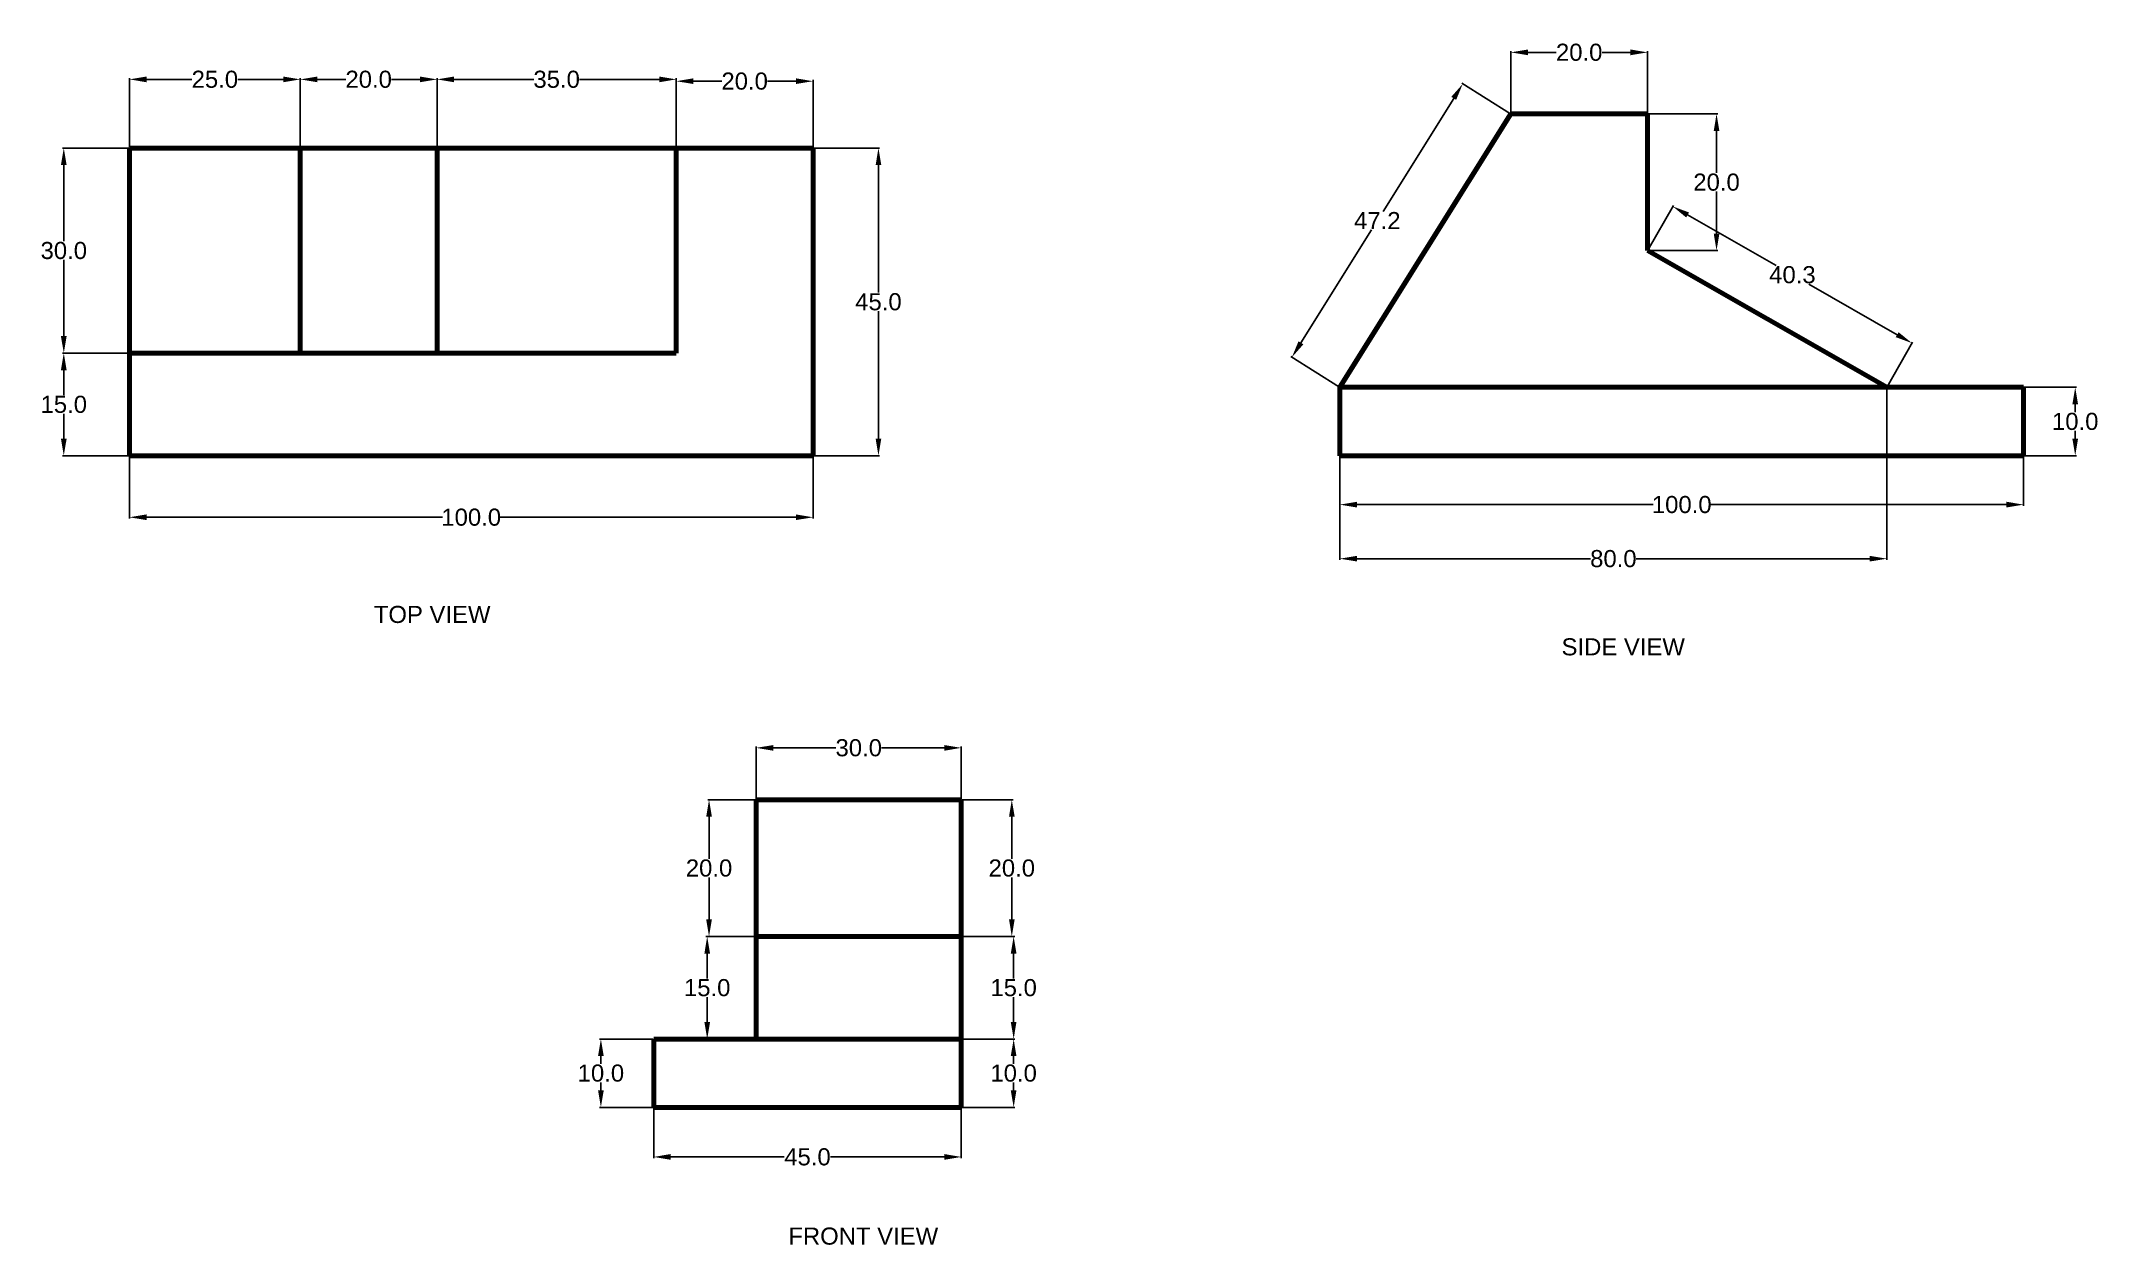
# Model space of a CAD drawing. Header units: millimetres. Extents: x 25 to 326, y 118 to 294.
import ezdxf

# ---------------------------------------------------------------- set-up
doc = ezdxf.new("R2010")
doc.units = ezdxf.units.MM
doc.layers.add('thick continuous', color=7, linetype='Continuous', lineweight=30)
doc.styles.get("Standard").update_dxf_attribs({"font": 'Arial.ttf'})
doc.dimstyles.get("Standard").update_dxf_attribs({"dimtxt": 2.5, "dimasz": 2.5, "dimexe": 0.18, "dimexo": 0.0625, "dimgap": 0.09, "dimtad": 0, "dimtih": 1, "dimtoh": 1, "dimdec": 1, "dimzin": 0, "dimdsep": 46, "dimtxsty": 'Standard', "dimcen": 0.09, "dimadec": 0, "dimazin": 0, "dimtfac": 1, "dimtdec": 1, "dimtofl": 0, "dimtmove": 0, "dimatfit": 3, "dimfxl": 1, "dimtolj": 1, "dimtzin": 0, "dimarcsym": 0})

# ---------------------------------------------------------------- blocks, each defined once
blk = doc.blocks.new('*D0')
at = {"layer": 'Defpoints', "color": 0, "transparency": 16777216}
for p in [(28.1, 277.99), (37.7, 277.99), (37.7, 247.99)]:
    blk.add_point(p, dxfattribs=at)
at = {"layer": 'thick continuous', "color": 0, "lineweight": -2, "transparency": 16777216}
for p, q in [((37.63, 277.99), (27.92, 277.99)), ((28.1, 275.49), (28.1, 264.36)), ((28.1, 250.49), (28.1, 261.62)), ((37.63, 247.99), (27.92, 247.99))]:
    blk.add_line(p, q, dxfattribs=at)
at = {"layer": 'thick continuous', "color": 0, "transparency": 16777216}
for points in [[(27.68, 275.49), (28.52, 275.49), (28.1, 277.99)], [(27.68, 250.49), (28.52, 250.49), (28.1, 247.99)]]:
    blk.add_solid(points, dxfattribs=at)
at = {"layer": 'thick continuous', "color": 0, "lineweight": 5, "transparency": 16777216, "insert": (28.1, 262.99), "char_height": 2.5, "attachment_point": 5}
blk.add_mtext('\\A1;30.0', dxfattribs=at)
blk = doc.blocks.new('*D1')
at = {"layer": 'Defpoints', "color": 0, "transparency": 16777216}
for p in [(62.7, 288.04), (37.7, 277.99), (62.7, 277.99)]:
    blk.add_point(p, dxfattribs=at)
at = {"layer": 'thick continuous', "color": 0, "lineweight": -2, "transparency": 16777216}
for p, q in [((37.7, 278.05), (37.7, 288.22)), ((40.2, 288.04), (46.84, 288.04)), ((60.2, 288.04), (53.55, 288.04)), ((62.7, 278.05), (62.7, 288.22))]:
    blk.add_line(p, q, dxfattribs=at)
at = {"layer": 'thick continuous', "color": 0, "transparency": 16777216}
for points in [[(40.2, 288.45), (40.2, 287.62), (37.7, 288.04)], [(60.2, 288.45), (60.2, 287.62), (62.7, 288.04)]]:
    blk.add_solid(points, dxfattribs=at)
at = {"layer": 'thick continuous', "color": 0, "lineweight": 5, "transparency": 16777216, "insert": (50.2, 288.04), "char_height": 2.5, "attachment_point": 5}
blk.add_mtext('\\A1;25.0', dxfattribs=at)
blk = doc.blocks.new('*D2')
at = {"layer": 'Defpoints', "color": 0, "transparency": 16777216}
for p in [(82.7, 288.04), (62.7, 277.99), (82.7, 277.99)]:
    blk.add_point(p, dxfattribs=at)
at = {"layer": 'thick continuous', "color": 0, "lineweight": -2, "transparency": 16777216}
for p, q in [((62.7, 278.05), (62.7, 288.22)), ((65.2, 288.04), (69.34, 288.04)), ((80.2, 288.04), (76.05, 288.04)), ((82.7, 278.05), (82.7, 288.22))]:
    blk.add_line(p, q, dxfattribs=at)
at = {"layer": 'thick continuous', "color": 0, "transparency": 16777216}
for points in [[(65.2, 288.45), (65.2, 287.62), (62.7, 288.04)], [(80.2, 288.45), (80.2, 287.62), (82.7, 288.04)]]:
    blk.add_solid(points, dxfattribs=at)
at = {"layer": 'thick continuous', "color": 0, "lineweight": 5, "transparency": 16777216, "insert": (72.7, 288.04), "char_height": 2.5, "attachment_point": 5}
blk.add_mtext('\\A1;20.0', dxfattribs=at)
blk = doc.blocks.new('*D3')
at = {"layer": 'Defpoints', "color": 0, "transparency": 16777216}
for p in [(117.7, 288.04), (82.7, 277.99), (117.7, 277.99)]:
    blk.add_point(p, dxfattribs=at)
at = {"layer": 'thick continuous', "color": 0, "lineweight": -2, "transparency": 16777216}
for p, q in [((82.7, 278.05), (82.7, 288.22)), ((85.2, 288.04), (96.86, 288.04)), ((115.2, 288.04), (103.53, 288.04)), ((117.7, 278.05), (117.7, 288.22))]:
    blk.add_line(p, q, dxfattribs=at)
at = {"layer": 'thick continuous', "color": 0, "transparency": 16777216}
for points in [[(85.2, 288.45), (85.2, 287.62), (82.7, 288.04)], [(115.2, 288.45), (115.2, 287.62), (117.7, 288.04)]]:
    blk.add_solid(points, dxfattribs=at)
at = {"layer": 'thick continuous', "color": 0, "lineweight": 5, "transparency": 16777216, "insert": (100.2, 288.04), "char_height": 2.5, "attachment_point": 5}
blk.add_mtext('\\A1;35.0', dxfattribs=at)
blk = doc.blocks.new('*D4')
at = {"layer": 'Defpoints', "color": 0, "transparency": 16777216}
for p in [(137.7, 287.77), (117.7, 277.99), (137.7, 277.99)]:
    blk.add_point(p, dxfattribs=at)
at = {"layer": 'thick continuous', "color": 0, "lineweight": -2, "transparency": 16777216}
for p, q in [((117.7, 278.05), (117.7, 287.95)), ((120.2, 287.77), (124.34, 287.77)), ((135.2, 287.77), (131.05, 287.77)), ((137.7, 278.05), (137.7, 287.95))]:
    blk.add_line(p, q, dxfattribs=at)
at = {"layer": 'thick continuous', "color": 0, "transparency": 16777216}
for points in [[(120.2, 288.19), (120.2, 287.36), (117.7, 287.77)], [(135.2, 288.19), (135.2, 287.36), (137.7, 287.77)]]:
    blk.add_solid(points, dxfattribs=at)
at = {"layer": 'thick continuous', "color": 0, "lineweight": 5, "transparency": 16777216, "insert": (127.7, 287.77), "char_height": 2.5, "attachment_point": 5}
blk.add_mtext('\\A1;20.0', dxfattribs=at)
blk = doc.blocks.new('*D5')
at = {"layer": 'Defpoints', "color": 0, "transparency": 16777216}
for p in [(137.7, 277.99), (137.7, 232.99), (147.27, 232.99)]:
    blk.add_point(p, dxfattribs=at)
at = {"layer": 'thick continuous', "color": 0, "lineweight": -2, "transparency": 16777216}
for p, q in [((137.76, 277.99), (147.45, 277.99)), ((147.27, 275.49), (147.27, 256.86)), ((147.27, 235.49), (147.27, 254.12)), ((137.76, 232.99), (147.45, 232.99))]:
    blk.add_line(p, q, dxfattribs=at)
at = {"layer": 'thick continuous', "color": 0, "transparency": 16777216}
for points in [[(146.86, 275.49), (147.69, 275.49), (147.27, 277.99)], [(146.86, 235.49), (147.69, 235.49), (147.27, 232.99)]]:
    blk.add_solid(points, dxfattribs=at)
at = {"layer": 'thick continuous', "color": 0, "lineweight": 5, "transparency": 16777216, "insert": (147.27, 255.49), "char_height": 2.5, "attachment_point": 5}
blk.add_mtext('\\A1;45.0', dxfattribs=at)
blk = doc.blocks.new('*D6')
at = {"layer": 'Defpoints', "color": 0, "transparency": 16777216}
for p in [(37.7, 232.99), (137.7, 232.99), (137.7, 223.98)]:
    blk.add_point(p, dxfattribs=at)
at = {"layer": 'thick continuous', "color": 0, "lineweight": -2, "transparency": 16777216}
for p, q in [((37.7, 232.93), (37.7, 223.8)), ((137.7, 232.93), (137.7, 223.8)), ((40.2, 223.98), (83.51, 223.98)), ((135.2, 223.98), (91.88, 223.98))]:
    blk.add_line(p, q, dxfattribs=at)
at = {"layer": 'thick continuous', "color": 0, "transparency": 16777216}
for points in [[(40.2, 224.4), (40.2, 223.57), (37.7, 223.98)], [(135.2, 224.4), (135.2, 223.57), (137.7, 223.98)]]:
    blk.add_solid(points, dxfattribs=at)
at = {"layer": 'thick continuous', "color": 0, "lineweight": 5, "transparency": 16777216, "insert": (87.7, 223.98), "char_height": 2.5, "attachment_point": 5}
blk.add_mtext('\\A1;100.0', dxfattribs=at)
blk = doc.blocks.new('*D7')
at = {"layer": 'Defpoints', "color": 0, "transparency": 16777216}
for p in [(37.7, 247.99), (28.1, 232.99), (37.7, 232.99)]:
    blk.add_point(p, dxfattribs=at)
at = {"layer": 'thick continuous', "color": 0, "lineweight": -2, "transparency": 16777216}
for p, q in [((37.63, 247.99), (27.92, 247.99)), ((28.1, 245.49), (28.1, 241.86)), ((28.1, 235.49), (28.1, 239.12)), ((37.63, 232.99), (27.92, 232.99))]:
    blk.add_line(p, q, dxfattribs=at)
at = {"layer": 'thick continuous', "color": 0, "transparency": 16777216}
for points in [[(27.68, 245.49), (28.52, 245.49), (28.1, 247.99)], [(27.68, 235.49), (28.52, 235.49), (28.1, 232.99)]]:
    blk.add_solid(points, dxfattribs=at)
at = {"layer": 'thick continuous', "color": 0, "lineweight": 5, "transparency": 16777216, "insert": (28.1, 240.49), "char_height": 2.5, "attachment_point": 5}
blk.add_mtext('\\A1;15.0', dxfattribs=at)
blk = doc.blocks.new('*D8')
at = {"layer": 'Defpoints', "color": 0, "transparency": 16777216}
for p in [(214.78, 232.99), (314.78, 232.99), (314.78, 225.83)]:
    blk.add_point(p, dxfattribs=at)
at = {"layer": 'thick continuous', "color": 0, "lineweight": -2, "transparency": 16777216}
for p, q in [((214.78, 232.93), (214.78, 225.65)), ((314.78, 232.93), (314.78, 225.65)), ((217.28, 225.83), (260.59, 225.83)), ((312.28, 225.83), (268.96, 225.83))]:
    blk.add_line(p, q, dxfattribs=at)
at = {"layer": 'thick continuous', "color": 0, "transparency": 16777216}
for points in [[(217.28, 226.25), (217.28, 225.41), (214.78, 225.83)], [(312.28, 226.25), (312.28, 225.41), (314.78, 225.83)]]:
    blk.add_solid(points, dxfattribs=at)
at = {"layer": 'thick continuous', "color": 0, "lineweight": 5, "transparency": 16777216, "insert": (264.78, 225.83), "char_height": 2.5, "attachment_point": 5}
blk.add_mtext('\\A1;100.0', dxfattribs=at)
blk = doc.blocks.new('*D9')
at = {"layer": 'Defpoints', "color": 0, "transparency": 16777216}
for p in [(314.78, 242.99), (314.78, 232.99), (322.34, 232.99)]:
    blk.add_point(p, dxfattribs=at)
at = {"layer": 'thick continuous', "color": 0, "lineweight": -2, "transparency": 16777216}
for p, q in [((314.84, 242.99), (322.52, 242.99)), ((322.34, 240.49), (322.34, 239.36)), ((322.34, 235.49), (322.34, 236.62)), ((314.84, 232.99), (322.52, 232.99))]:
    blk.add_line(p, q, dxfattribs=at)
at = {"layer": 'thick continuous', "color": 0, "transparency": 16777216}
for points in [[(321.92, 240.49), (322.76, 240.49), (322.34, 242.99)], [(321.92, 235.49), (322.76, 235.49), (322.34, 232.99)]]:
    blk.add_solid(points, dxfattribs=at)
at = {"layer": 'thick continuous', "color": 0, "lineweight": 5, "transparency": 16777216, "insert": (322.34, 237.99), "char_height": 2.5, "attachment_point": 5}
blk.add_mtext('\\A1;10.0', dxfattribs=at)
blk = doc.blocks.new('*D10')
at = {"layer": 'Defpoints', "color": 0, "transparency": 16777216}
for p in [(239.78, 291.99), (239.78, 282.99), (259.78, 282.99)]:
    blk.add_point(p, dxfattribs=at)
at = {"layer": 'thick continuous', "color": 0, "lineweight": -2, "transparency": 16777216}
for p, q in [((239.78, 283.05), (239.78, 292.17)), ((242.28, 291.99), (246.42, 291.99)), ((257.28, 291.99), (253.13, 291.99)), ((259.78, 283.05), (259.78, 292.17))]:
    blk.add_line(p, q, dxfattribs=at)
at = {"layer": 'thick continuous', "color": 0, "transparency": 16777216}
for points in [[(242.28, 292.41), (242.28, 291.57), (239.78, 291.99)], [(257.28, 292.41), (257.28, 291.57), (259.78, 291.99)]]:
    blk.add_solid(points, dxfattribs=at)
at = {"layer": 'thick continuous', "color": 0, "lineweight": 5, "transparency": 16777216, "insert": (249.78, 291.99), "char_height": 2.5, "attachment_point": 5}
blk.add_mtext('\\A1;20.0', dxfattribs=at)
blk = doc.blocks.new('*D11')
at = {"layer": 'Defpoints', "color": 0, "transparency": 16777216}
for p in [(259.78, 282.99), (259.78, 262.99), (269.87, 262.99)]:
    blk.add_point(p, dxfattribs=at)
at = {"layer": 'thick continuous', "color": 0, "lineweight": -2, "transparency": 16777216}
for p, q in [((259.84, 282.99), (270.05, 282.99)), ((269.87, 280.49), (269.87, 274.36)), ((269.87, 265.49), (269.87, 271.62)), ((259.84, 262.99), (270.05, 262.99))]:
    blk.add_line(p, q, dxfattribs=at)
at = {"layer": 'thick continuous', "color": 0, "transparency": 16777216}
for points in [[(269.46, 280.49), (270.29, 280.49), (269.87, 282.99)], [(269.46, 265.49), (270.29, 265.49), (269.87, 262.99)]]:
    blk.add_solid(points, dxfattribs=at)
at = {"layer": 'thick continuous', "color": 0, "lineweight": 5, "transparency": 16777216, "insert": (269.87, 272.99), "char_height": 2.5, "attachment_point": 5}
blk.add_mtext('\\A1;20.0', dxfattribs=at)
blk = doc.blocks.new('*D12')
at = {"layer": 'Defpoints', "color": 0, "transparency": 16777216}
for p in [(214.78, 242.99), (294.78, 242.99), (294.78, 217.92)]:
    blk.add_point(p, dxfattribs=at)
at = {"layer": 'thick continuous', "color": 0, "lineweight": -2, "transparency": 16777216}
for p, q in [((214.78, 242.93), (214.78, 217.74)), ((294.78, 242.93), (294.78, 217.74)), ((217.28, 217.92), (251.44, 217.92)), ((292.28, 217.92), (258.11, 217.92))]:
    blk.add_line(p, q, dxfattribs=at)
at = {"layer": 'thick continuous', "color": 0, "transparency": 16777216}
for points in [[(217.28, 218.34), (217.28, 217.51), (214.78, 217.92)], [(292.28, 218.34), (292.28, 217.51), (294.78, 217.92)]]:
    blk.add_solid(points, dxfattribs=at)
at = {"layer": 'thick continuous', "color": 0, "lineweight": 5, "transparency": 16777216, "insert": (254.78, 217.92), "char_height": 2.5, "attachment_point": 5}
blk.add_mtext('\\A1;80.0', dxfattribs=at)
blk = doc.blocks.new('*D13')
at = {"layer": 'Defpoints', "color": 0, "transparency": 16777216}
for p in [(159.39, 190.25), (129.39, 182.66), (159.39, 182.66)]:
    blk.add_point(p, dxfattribs=at)
at = {"layer": 'thick continuous', "color": 0, "lineweight": -2, "transparency": 16777216}
for p, q in [((129.39, 182.72), (129.39, 190.43)), ((131.89, 190.25), (141.06, 190.25)), ((156.89, 190.25), (147.72, 190.25)), ((159.39, 182.72), (159.39, 190.43))]:
    blk.add_line(p, q, dxfattribs=at)
at = {"layer": 'thick continuous', "color": 0, "transparency": 16777216}
for points in [[(131.89, 190.66), (131.89, 189.83), (129.39, 190.25)], [(156.89, 190.66), (156.89, 189.83), (159.39, 190.25)]]:
    blk.add_solid(points, dxfattribs=at)
at = {"layer": 'thick continuous', "color": 0, "lineweight": 5, "transparency": 16777216, "insert": (144.39, 190.25), "char_height": 2.5, "attachment_point": 5}
blk.add_mtext('\\A1;30.0', dxfattribs=at)
blk = doc.blocks.new('*D14')
at = {"layer": 'Defpoints', "color": 0, "transparency": 16777216}
for p in [(159.39, 182.66), (159.39, 162.66), (166.78, 162.66)]:
    blk.add_point(p, dxfattribs=at)
at = {"layer": 'thick continuous', "color": 0, "lineweight": -2, "transparency": 16777216}
for p, q in [((159.45, 182.66), (166.96, 182.66)), ((166.78, 180.16), (166.78, 174.02)), ((166.78, 165.16), (166.78, 171.29)), ((159.45, 162.66), (166.96, 162.66))]:
    blk.add_line(p, q, dxfattribs=at)
at = {"layer": 'thick continuous', "color": 0, "transparency": 16777216}
for points in [[(166.37, 180.16), (167.2, 180.16), (166.78, 182.66)], [(166.37, 165.16), (167.2, 165.16), (166.78, 162.66)]]:
    blk.add_solid(points, dxfattribs=at)
at = {"layer": 'thick continuous', "color": 0, "lineweight": 5, "transparency": 16777216, "insert": (166.78, 172.66), "char_height": 2.5, "attachment_point": 5}
blk.add_mtext('\\A1;20.0', dxfattribs=at)
blk = doc.blocks.new('*D15')
at = {"layer": 'Defpoints', "color": 0, "transparency": 16777216}
for p in [(159.39, 162.66), (159.39, 147.66), (167.05, 147.66)]:
    blk.add_point(p, dxfattribs=at)
at = {"layer": 'thick continuous', "color": 0, "lineweight": -2, "transparency": 16777216}
for p, q in [((159.45, 162.66), (167.23, 162.66)), ((167.05, 160.16), (167.05, 156.52)), ((167.05, 150.16), (167.05, 153.79)), ((159.45, 147.66), (167.23, 147.66))]:
    blk.add_line(p, q, dxfattribs=at)
at = {"layer": 'thick continuous', "color": 0, "transparency": 16777216}
for points in [[(166.63, 160.16), (167.46, 160.16), (167.05, 162.66)], [(166.63, 150.16), (167.46, 150.16), (167.05, 147.66)]]:
    blk.add_solid(points, dxfattribs=at)
at = {"layer": 'thick continuous', "color": 0, "lineweight": 5, "transparency": 16777216, "insert": (167.05, 155.16), "char_height": 2.5, "attachment_point": 5}
blk.add_mtext('\\A1;15.0', dxfattribs=at)
blk = doc.blocks.new('*D16')
at = {"layer": 'Defpoints', "color": 0, "transparency": 16777216}
for p in [(159.39, 147.66), (159.39, 137.66), (167.05, 137.66)]:
    blk.add_point(p, dxfattribs=at)
at = {"layer": 'thick continuous', "color": 0, "lineweight": -2, "transparency": 16777216}
for p, q in [((159.45, 147.66), (167.23, 147.66)), ((167.05, 145.16), (167.05, 144.02)), ((167.05, 140.16), (167.05, 141.29)), ((159.45, 137.66), (167.23, 137.66))]:
    blk.add_line(p, q, dxfattribs=at)
at = {"layer": 'thick continuous', "color": 0, "transparency": 16777216}
for points in [[(166.63, 145.16), (167.46, 145.16), (167.05, 147.66)], [(166.63, 140.16), (167.46, 140.16), (167.05, 137.66)]]:
    blk.add_solid(points, dxfattribs=at)
at = {"layer": 'thick continuous', "color": 0, "lineweight": 5, "transparency": 16777216, "insert": (167.05, 142.66), "char_height": 2.5, "attachment_point": 5}
blk.add_mtext('\\A1;10.0', dxfattribs=at)
blk = doc.blocks.new('*D17')
at = {"layer": 'Defpoints', "color": 0, "transparency": 16777216}
for p in [(114.39, 137.66), (159.39, 137.66), (159.39, 130.41)]:
    blk.add_point(p, dxfattribs=at)
at = {"layer": 'thick continuous', "color": 0, "lineweight": -2, "transparency": 16777216}
for p, q in [((114.39, 137.59), (114.39, 130.23)), ((159.39, 137.59), (159.39, 130.23)), ((116.89, 130.41), (133.5, 130.41)), ((156.89, 130.41), (140.27, 130.41))]:
    blk.add_line(p, q, dxfattribs=at)
at = {"layer": 'thick continuous', "color": 0, "transparency": 16777216}
for points in [[(116.89, 130.83), (116.89, 129.99), (114.39, 130.41)], [(156.89, 130.83), (156.89, 129.99), (159.39, 130.41)]]:
    blk.add_solid(points, dxfattribs=at)
at = {"layer": 'thick continuous', "color": 0, "lineweight": 5, "transparency": 16777216, "insert": (136.89, 130.41), "char_height": 2.5, "attachment_point": 5}
blk.add_mtext('\\A1;45.0', dxfattribs=at)
blk = doc.blocks.new('*D18')
at = {"layer": 'Defpoints', "color": 0, "transparency": 16777216}
for p in [(114.39, 147.66), (106.67, 137.66), (114.39, 137.66)]:
    blk.add_point(p, dxfattribs=at)
at = {"layer": 'thick continuous', "color": 0, "lineweight": -2, "transparency": 16777216}
for p, q in [((114.32, 147.66), (106.49, 147.66)), ((106.67, 145.16), (106.67, 144.02)), ((106.67, 140.16), (106.67, 141.29)), ((114.32, 137.66), (106.49, 137.66))]:
    blk.add_line(p, q, dxfattribs=at)
at = {"layer": 'thick continuous', "color": 0, "transparency": 16777216}
for points in [[(106.25, 145.16), (107.09, 145.16), (106.67, 147.66)], [(106.25, 140.16), (107.09, 140.16), (106.67, 137.66)]]:
    blk.add_solid(points, dxfattribs=at)
at = {"layer": 'thick continuous', "color": 0, "lineweight": 5, "transparency": 16777216, "insert": (106.67, 142.66), "char_height": 2.5, "attachment_point": 5}
blk.add_mtext('\\A1;10.0', dxfattribs=at)
blk = doc.blocks.new('*D20')
at = {"layer": 'Defpoints', "color": 0, "transparency": 16777216}
for p in [(129.39, 182.66), (122.49, 162.66), (129.39, 162.66)]:
    blk.add_point(p, dxfattribs=at)
at = {"layer": 'thick continuous', "color": 0, "lineweight": -2, "transparency": 16777216}
for p, q in [((129.32, 182.66), (122.31, 182.66)), ((122.49, 180.16), (122.49, 174.02)), ((122.49, 165.16), (122.49, 171.29)), ((129.32, 162.66), (122.31, 162.66))]:
    blk.add_line(p, q, dxfattribs=at)
at = {"layer": 'thick continuous', "color": 0, "transparency": 16777216}
for points in [[(122.07, 180.16), (122.91, 180.16), (122.49, 182.66)], [(122.07, 165.16), (122.91, 165.16), (122.49, 162.66)]]:
    blk.add_solid(points, dxfattribs=at)
at = {"layer": 'thick continuous', "color": 0, "lineweight": 5, "transparency": 16777216, "insert": (122.49, 172.66), "char_height": 2.5, "attachment_point": 5}
blk.add_mtext('\\A1;20.0', dxfattribs=at)
blk = doc.blocks.new('*D21')
at = {"layer": 'Defpoints', "color": 0, "transparency": 16777216}
for p in [(129.39, 162.66), (122.22, 147.66), (129.39, 147.66)]:
    blk.add_point(p, dxfattribs=at)
at = {"layer": 'thick continuous', "color": 0, "lineweight": -2, "transparency": 16777216}
for p, q in [((129.32, 162.66), (122.04, 162.66)), ((122.22, 160.16), (122.22, 156.52)), ((122.22, 150.16), (122.22, 153.79)), ((129.32, 147.66), (122.04, 147.66))]:
    blk.add_line(p, q, dxfattribs=at)
at = {"layer": 'thick continuous', "color": 0, "transparency": 16777216}
for points in [[(121.81, 160.16), (122.64, 160.16), (122.22, 162.66)], [(121.81, 150.16), (122.64, 150.16), (122.22, 147.66)]]:
    blk.add_solid(points, dxfattribs=at)
at = {"layer": 'thick continuous', "color": 0, "lineweight": 5, "transparency": 16777216, "insert": (122.22, 155.16), "char_height": 2.5, "attachment_point": 5}
blk.add_mtext('\\A1;15.0', dxfattribs=at)
blk = doc.blocks.new('*D22')
at = {"layer": 'Defpoints', "color": 0, "transparency": 16777216}
for p in [(232.75, 287.38), (239.78, 282.99), (214.78, 242.99)]:
    blk.add_point(p, dxfattribs=at)
at = {"layer": 'thick continuous', "color": 0, "lineweight": -2, "transparency": 16777216}
for p, q in [((239.72, 283.02), (232.6, 287.48)), ((231.42, 285.26), (221.09, 268.73)), ((209.07, 249.5), (219.41, 266.04)), ((214.72, 243.02), (207.6, 247.48))]:
    blk.add_line(p, q, dxfattribs=at)
at = {"layer": 'thick continuous', "color": 0, "transparency": 16777216}
for points in [[(231.07, 285.48), (231.78, 285.04), (232.75, 287.38)], [(208.72, 249.72), (209.43, 249.28), (207.75, 247.38)]]:
    blk.add_solid(points, dxfattribs=at)
at = {"layer": 'thick continuous', "color": 0, "transparency": 16777216, "insert": (220.25, 267.38), "char_height": 2.5, "attachment_point": 5}
blk.add_mtext('\\A1;47.2', dxfattribs=at)
blk = doc.blocks.new('*D23')
at = {"layer": 'Defpoints', "color": 0, "transparency": 16777216}
for p in [(259.78, 262.99), (298.47, 249.45), (294.78, 242.99)]:
    blk.add_point(p, dxfattribs=at)
at = {"layer": 'thick continuous', "color": 0, "lineweight": -2, "transparency": 16777216}
for p, q in [((259.81, 263.05), (263.56, 269.6)), ((265.64, 268.21), (278.57, 260.81)), ((296.3, 250.69), (283.36, 258.08)), ((294.81, 243.05), (298.56, 249.6))]:
    blk.add_line(p, q, dxfattribs=at)
at = {"layer": 'thick continuous', "color": 0, "transparency": 16777216}
for points in [[(265.84, 268.57), (265.43, 267.84), (263.47, 269.45)], [(296.5, 251.05), (296.09, 250.33), (298.47, 249.45)]]:
    blk.add_solid(points, dxfattribs=at)
at = {"layer": 'thick continuous', "color": 0, "transparency": 16777216, "insert": (280.97, 259.45), "char_height": 2.5, "attachment_point": 5}
blk.add_mtext('\\A1;40.3', dxfattribs=at)

msp = doc.modelspace()

# ---------------------------------------------------------------- linework, layer by layer
at = {"layer": 'thick continuous', "lineweight": 80}
for p, q in [((214.78, 242.99), (239.78, 282.99)), ((239.78, 282.99), (259.78, 282.99)), ((259.78, 282.99), (259.78, 262.99)), ((37.7, 277.99), (37.7, 232.99)), ((37.7, 247.99), (37.7, 277.99)), ((37.7, 277.99), (62.7, 277.99)), ((62.7, 277.99), (62.7, 247.99)), ((82.7, 277.99), (62.7, 277.99)), ((62.7, 277.99), (117.7, 277.99)), ((82.7, 247.99), (82.7, 277.99)), ((137.7, 277.99), (117.7, 277.99)), ((117.7, 277.99), (117.7, 247.99)), ((137.7, 232.99), (137.7, 277.99)), ((294.78, 242.99), (259.78, 262.99)), ((117.7, 247.99), (37.7, 247.99)), ((62.7, 247.99), (82.7, 247.99)), ((314.78, 242.99), (214.78, 242.99)), ((214.78, 242.99), (214.78, 232.99)), ((214.78, 242.99), (239.78, 242.99)), ((314.78, 242.99), (294.78, 242.99)), ((314.78, 232.99), (314.78, 242.99)), ((37.7, 232.99), (137.7, 232.99)), ((214.78, 232.99), (314.78, 232.99)), ((159.39, 182.66), (129.39, 182.66)), ((129.39, 182.66), (129.39, 162.66)), ((159.39, 162.66), (159.39, 182.66)), ((129.39, 147.66), (129.39, 162.66)), ((129.39, 162.66), (159.39, 162.66)), ((129.39, 162.66), (129.39, 147.66)), ((159.39, 162.66), (159.39, 147.66)), ((159.39, 147.66), (159.39, 162.66)), ((129.39, 147.66), (114.39, 147.66)), ((114.39, 147.66), (114.39, 137.66)), ((159.39, 147.66), (129.39, 147.66)), ((159.39, 137.66), (159.39, 147.66)), ((114.39, 137.66), (159.39, 137.66))]:
    msp.add_line(p, q, dxfattribs=at)

# ---------------------------------------------------------------- texts
at = {"layer": 'thick continuous', "char_height": 2.5, "attachment_point": 1}
for s, insert in [('TOP VIEW', (73.45, 211.02)), ('SIDE VIEW', (247.2, 206.28)), ('FRONT VIEW', (134.09, 120.08))]:
    msp.add_mtext_dynamic_manual_height_columns(s, width=21.8927, gutter_width=12.5, heights=[6.05], dxfattribs=dict(at, insert=insert))

# ---------------------------------------------------------------- dimensions: what is measured, and where the dimension line sits
at = {"layer": 'thick continuous', "lineweight": 5}
for base, p1, p2, picture, middle in [((239.78, 291.99), (259.78, 282.99), (239.78, 282.99), '*D10', (249.78, 291.99)), ((62.7, 288.04), (37.7, 277.99), (62.7, 277.99), '*D1', (50.2, 288.04)), ((82.7, 288.04), (62.7, 277.99), (82.7, 277.99), '*D2', (72.7, 288.04)), ((117.7, 288.04), (82.7, 277.99), (117.7, 277.99), '*D3', (100.2, 288.04)), ((137.7, 287.77), (117.7, 277.99), (137.7, 277.99), '*D4', (127.7, 287.77)), ((294.78, 217.92), (214.78, 242.99), (294.78, 242.99), '*D12', (254.78, 217.92)), ((137.7, 223.98), (37.7, 232.99), (137.7, 232.99), '*D6', (87.7, 223.98)), ((314.78, 225.83), (214.78, 232.99), (314.78, 232.99), '*D8', (264.78, 225.83)), ((159.39, 190.25), (129.39, 182.66), (159.39, 182.66), '*D13', (144.39, 190.25)), ((159.39, 130.41), (114.39, 137.66), (159.39, 137.66), '*D17', (136.89, 130.41))]:
    dim = msp.add_linear_dim(base=base, p1=p1, p2=p2, dimstyle='Standard', dxfattribs=at)
    dim.commit()
    dim.dimension.update_dxf_attribs({"geometry": picture, "text_midpoint": middle})
at = {"layer": 'thick continuous'}
for p1, p2, distance, picture, middle in [((214.78, 242.99), (239.78, 282.99), 8.29, '*D22', (220.25, 267.38)), ((259.78, 262.99), (294.78, 242.99), 7.44, '*D23', (280.97, 259.45))]:
    dim = msp.add_aligned_dim(p1=p1, p2=p2, distance=distance, dimstyle='Standard', dxfattribs=at)
    dim.commit()
    dim.dimension.update_dxf_attribs({"geometry": picture, "text_midpoint": middle})
at = {"layer": 'thick continuous', "lineweight": 5}
for base, p1, p2, picture, middle in [((269.87, 262.99), (259.78, 282.99), (259.78, 262.99), '*D11', (269.87, 272.99)), ((28.1, 277.99), (37.7, 247.99), (37.7, 277.99), '*D0', (28.1, 262.99)), ((147.27, 232.99), (137.7, 277.99), (137.7, 232.99), '*D5', (147.27, 255.49)), ((28.1, 232.99), (37.7, 247.99), (37.7, 232.99), '*D7', (28.1, 240.49)), ((322.34, 232.99), (314.78, 242.99), (314.78, 232.99), '*D9', (322.34, 237.99)), ((122.49, 162.66), (129.39, 182.66), (129.39, 162.66), '*D20', (122.49, 172.66)), ((166.78, 162.66), (159.39, 182.66), (159.39, 162.66), '*D14', (166.78, 172.66)), ((122.22, 147.66), (129.39, 162.66), (129.39, 147.66), '*D21', (122.22, 155.16)), ((167.05, 147.66), (159.39, 162.66), (159.39, 147.66), '*D15', (167.05, 155.16)), ((106.67, 137.66), (114.39, 147.66), (114.39, 137.66), '*D18', (106.67, 142.66)), ((167.05, 137.66), (159.39, 147.66), (159.39, 137.66), '*D16', (167.05, 142.66))]:
    dim = msp.add_linear_dim(base=base, p1=p1, p2=p2, angle=90, dimstyle='Standard', dxfattribs=at)
    dim.commit()
    dim.dimension.update_dxf_attribs({"geometry": picture, "text_midpoint": middle})

doc.saveas('drawing.dxf')
